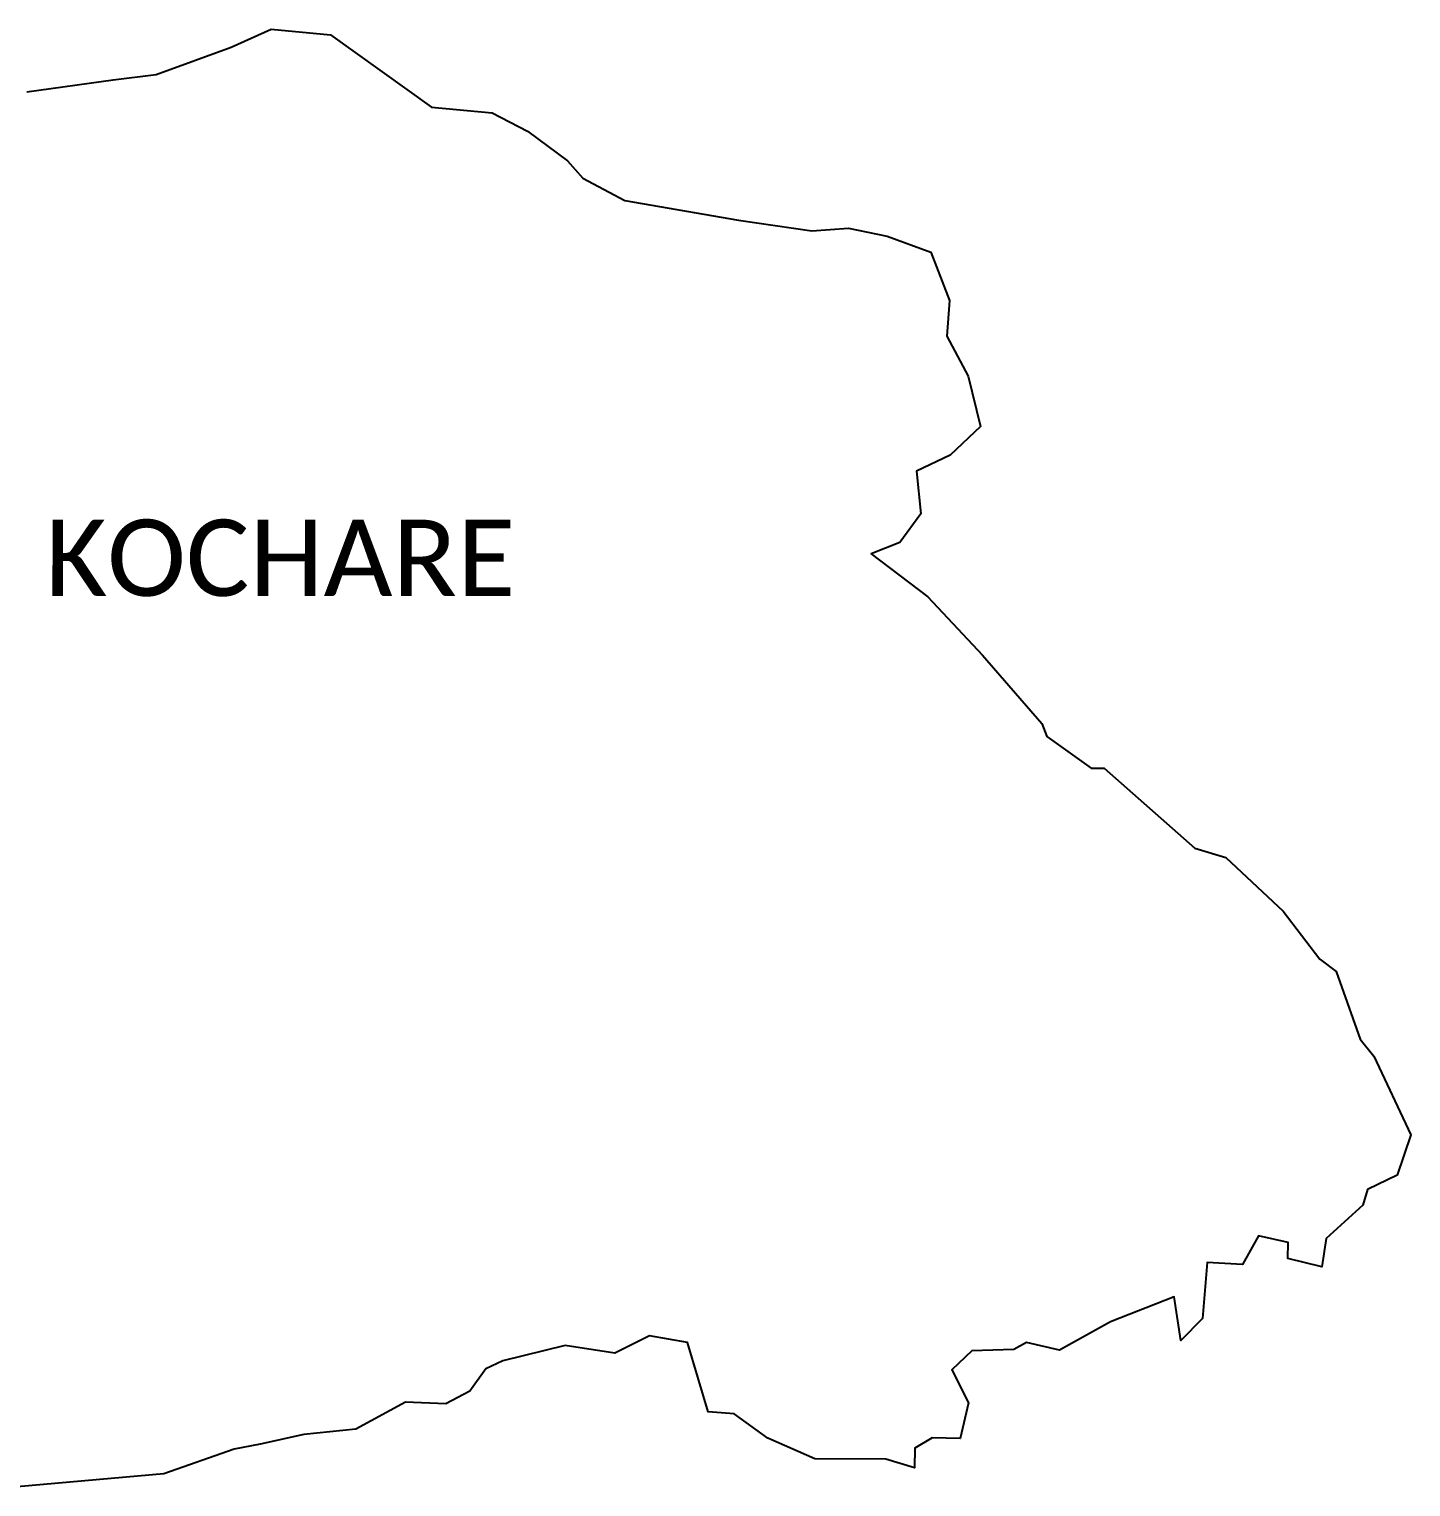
# Model space of a CAD drawing. Header units: metres. Extents: x 342469 to 346860, y 1761937 to 1765899.
# Drawn here: x 344260 to 346860, y 1763157 to 1765899 of the extents above; entities that cross this region are included whole.
import ezdxf

# ---------------------------------------------------------------- set-up
doc = ezdxf.new("R2010")
doc.units = ezdxf.units.M
doc.layers.add('village', color=250, linetype='Continuous')
doc.layers.add('VILLAGE NAME', color=250, linetype='Continuous')

msp = doc.modelspace()

# ---------------------------------------------------------------- linework, layer by layer
at = {"layer": 'village', "color": 4}
msp.add_polyline3d([(344256, 1765781.7, 0), (344418.4, 1765804, 0), (344499.6, 1765814, 0), (344640.6, 1765865.7, 0), (344715.5, 1765899.4, 0), (344827.4, 1765888.5, 0), (345017.3, 1765752.9, 0), (345131.4, 1765742.2, 0), (345198.1, 1765707.3, 0), (345273.3, 1765651.7, 0), (345302.1, 1765619, 0), (345381.4, 1765577.2, 0), (345595.2, 1765539.9, 0), (345595.2, 1765539.9, 0), (345733.2, 1765519.7, 0), (345801.9, 1765524.9, 0), (345874.8, 1765509.7, 0), (345956.6, 1765480, 0), (345992.2, 1765388.9, 0), (345987.2, 1765321.8, 0), (346027.2, 1765246.4, 0), (346050, 1765151.9, 0), (345992.9, 1765097.7, 0), (345930.1, 1765067.6, 0), (345937.7, 1764987.2, 0), (345898.2, 1764933.3, 0), (345844.7, 1764912, 0), (345951.4, 1764831.1, 0), (346054.1, 1764721.6, 0), (346165.8, 1764593.1, 0), (346175, 1764568.2, 0), (346258.3, 1764508.8, 0), (346282.9, 1764509.1, 0), (346453.8, 1764358.3, 0), (346511.8, 1764340.6, 0), (346619.4, 1764239.9, 0), (346688.8, 1764149.4, 0), (346719.2, 1764126.6, 0), (346764.5, 1763999.1, 0), (346790.4, 1763967.3, 0), (346859.9, 1763818.7, 0), (346834, 1763743.3, 0), (346778.4, 1763716.2, 0), (346769.8, 1763686.4, 0), (346700.9, 1763623.9, 0), (346692.5, 1763570.4, 0), (346628.5, 1763586.2, 0), (346629.2, 1763616.3, 0), (346573.2, 1763628.9, 0), (346543.4, 1763575.2, 0), (346476.4, 1763579.1, 0), (346468.1, 1763473.4, 0), (346427.4, 1763432.2, 0), (346414.5, 1763514.2, 0), (346295.1, 1763466.9, 0), (346199, 1763413.6, 0), (346137, 1763428.3, 0), (346113, 1763415.2, 0), (346034.1, 1763412.4, 0), (345996.6, 1763376.7, 0), (346027.8, 1763315, 0), (346012.3, 1763247.7, 0), (345959.3, 1763248.6, 0), (345927, 1763229.5, 0), (345926.4, 1763192.4, 0), (345872, 1763208.8, 0), (345738.6, 1763209.5, 0), (345650, 1763248.4, 0), (345586.7, 1763293.9, 0), (345538.1, 1763298, 0), (345499.2, 1763428.3, 0), (345427.7, 1763440.7, 0), (345362.1, 1763408.4, 0), (345268.7, 1763422.4, 0), (345151.3, 1763393.8, 0), (345119.3, 1763378.8, 0), (345089.7, 1763336.6, 0), (345044.2, 1763312.9, 0), (344968.4, 1763315.7, 0), (344874.8, 1763265.4, 0), (344777.4, 1763255.1, 0), (344694.9, 1763236.9, 0), (344646, 1763227.5, 0), (344514, 1763180.9, 0), (344237.8, 1763156.7, 0)], dxfattribs=at)

# ---------------------------------------------------------------- texts
at = {"layer": 'VILLAGE NAME', "insert": (344290.8, 1764976.8), "char_height": 143.7, "attachment_point": 1, "rotation": 359.9793}
msp.add_mtext_dynamic_manual_height_columns('{\\fCalibri|b0|i0|c0|p34;KOCHARE}', width=1418, gutter_width=718.5, heights=[0], dxfattribs=at)
msp.add_mtext_dynamic_manual_height_columns('{\\fCalibri|b0|i0|c0|p34;KOCHARE}', width=1418, gutter_width=718.5, heights=[0], dxfattribs=at)

doc.saveas('drawing.dxf')
